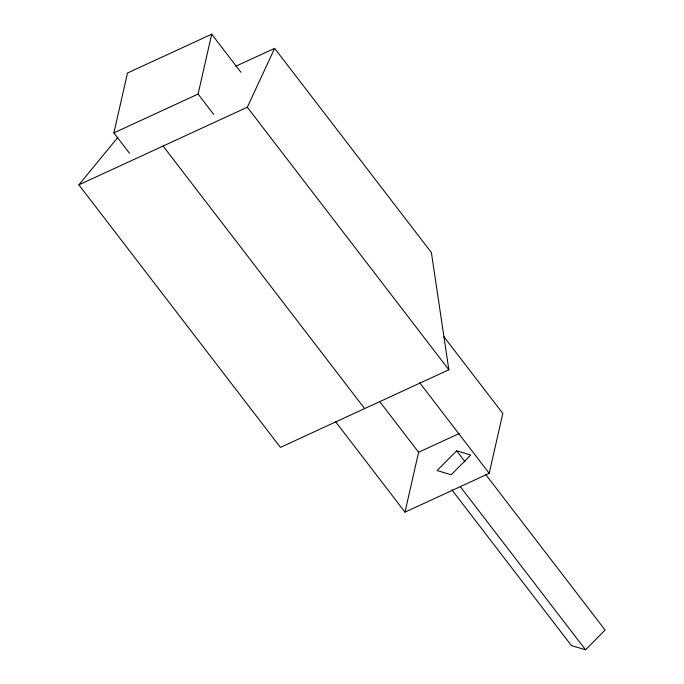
<?xml version="1.0" encoding="UTF-8"?>
<svg xmlns="http://www.w3.org/2000/svg" width="684" height="684" viewBox="0 0 684 684"><rect width="100%" height="100%" fill="white"/><g stroke="black" fill="none" stroke-linecap="round" stroke-linejoin="round"><path stroke-width="1.03" d="M129.481 153.207L113.886 132.893L127.489 73.008L211.698 34.2L240.939 72.29M213.69 114.399L198.095 94.076L211.698 34.2M443.677 336.408L502.817 413.444L489.205 473.319L404.996 512.136L418.599 452.252L379.611 401.465M78.891 184.842L247.317 107.226L274.635 48.35L431.39 252.558L448.858 369.779L280.431 447.396L78.891 184.842L117.776 137.433M456.63 450.816L437.059 470.549L451.184 474.764L470.746 455.022L456.63 450.816L465.06 461.803M451.996 490L571.422 645.585L585.547 649.8L605.109 630.058L485.674 474.474M235.86 66.22L274.635 48.35M113.886 132.893L198.095 94.076M418.599 452.252L459.255 433.519M247.317 107.226L448.858 369.779M419.677 382.741L489.205 473.319M460.272 486.606L585.547 649.8M163.1 146.034L364.64 408.587M335.468 421.558L404.996 512.136"/></g></svg>
